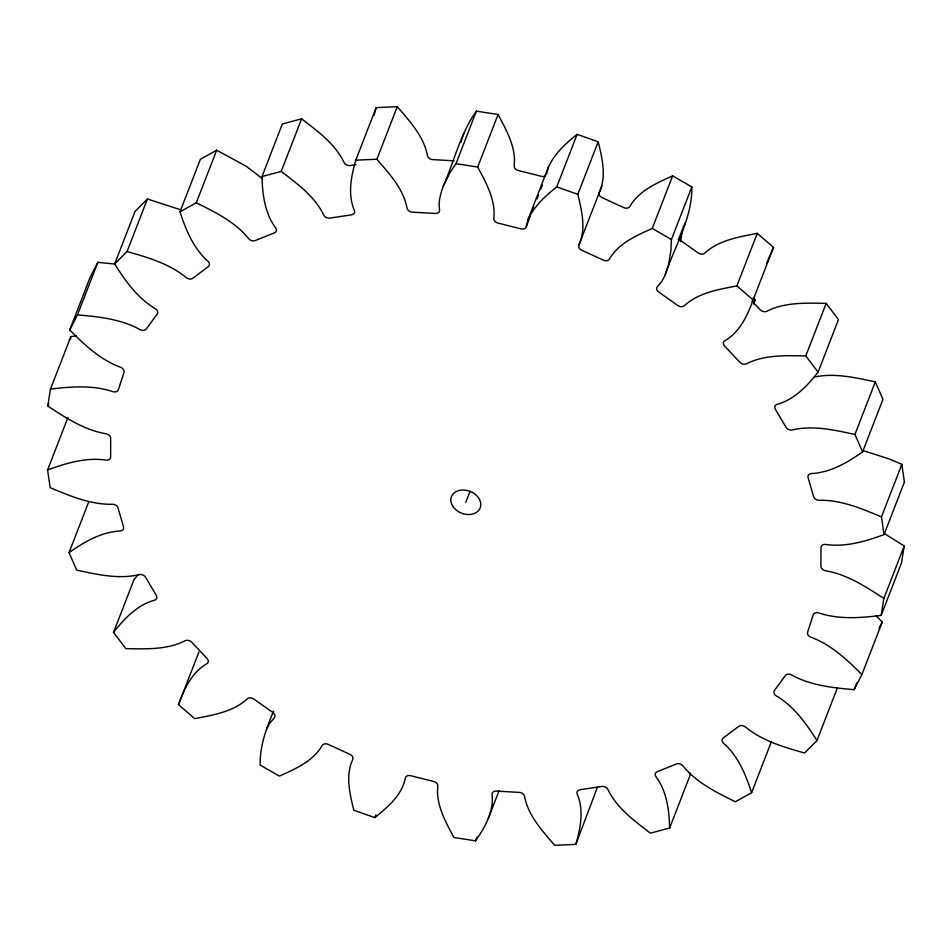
<?xml version="1.0" encoding="UTF-8"?>
<svg xmlns="http://www.w3.org/2000/svg" width="952" height="952" viewBox="0 0 952 952"><rect width="100%" height="100%" fill="white"/><g stroke="black" fill="none" stroke-linecap="round" stroke-linejoin="round"><path stroke-width="1.43" d="M266.56 729.208L269.535 723.52L274.247 717.891A4.843 3.677 21.2 0 0 272.76 712.453L253.934 699.101A4.843 3.677 21.2 0 0 247.33 698.804C233.169 711.906 212.986 715.071 194.72 718.665L178.512 704.611C184.2 689.046 191.828 672.255 206.87 663.746A4.843 3.677 21.2 0 0 206.989 658.415L191.828 642.314A4.843 3.677 21.2 0 0 185.212 640.732C167.016 649.99 145.692 648.966 125.831 648.633L113.538 632.402C124.248 618.693 137.207 604.913 154.533 600.224A4.843 3.677 21.2 0 0 156.247 595.309L145.644 577.388A4.843 3.677 21.2 0 0 139.385 574.603C118.619 579.506 97.104 574.484 76.684 570.105L69.044 552.636C84.216 541.95 101.305 531.906 120.297 531.002A4.843 3.677 21.2 0 0 123.498 526.801L118.06 508.094A4.843 3.677 21.2 0 0 112.538 504.274C90.69 504.75 69.948 495.968 50.158 487.638L47.6 469.943C66.176 463.124 86.18 457.174 106.136 460.113A4.843 3.677 21.2 0 0 110.646 456.853L110.694 438.467A4.843 3.677 21.2 0 0 106.219 433.826C84.633 430.149 65.712 417.952 47.79 406.016L50.468 389.13C71.114 386.607 92.844 384.858 112.883 391.677A4.843 3.677 21.2 0 0 118.429 389.558L123.962 372.553A4.843 3.677 21.2 0 0 120.797 367.365C100.662 360.023 84.585 344.922 69.722 329.987L77.469 314.886C98.818 316.707 121.094 319.075 140.134 329.666A4.843 3.677 21.2 0 0 146.406 328.809L157.104 314.172A4.843 3.677 21.2 0 0 155.426 308.734C137.695 298.345 125.414 281.042 114.668 263.978L127.044 251.542C147.762 257.421 169.456 263.668 186.318 277.686A4.843 3.677 21.2 0 0 192.935 278.151L208.179 266.715A4.843 3.677 21.2 0 0 208.095 261.36C193.482 248.567 185.842 229.896 180.011 211.82L196.302 202.764C215.2 212.213 235.275 221.923 248.734 238.762A4.843 3.677 21.2 0 0 255.338 240.499L274.224 232.954A4.843 3.677 21.2 0 0 275.747 227.98C264.739 213.367 262.478 194.291 261.978 176.536L281.221 171.396C297.286 183.724 314.803 196.421 323.775 215.152A4.843 3.677 21.2 0 0 329.963 218.079L351.407 214.855A4.843 3.677 21.2 0 0 354.43 210.547C347.516 194.517 351.133 176.322 355.786 160.174L376.873 159.246C389.32 173.68 403.458 188.877 407.075 208.226A4.843 3.677 21.2 0 0 412.49 212.165L435.243 213.45A4.843 3.677 21.2 0 0 439.598 210.059C438.17 201.812 440.538 193.732 443.311 186.033C454.413 161.197 460.197 133.482 476.369 111.158L498.075 114.49L477.69 167.04C486.032 182.772 495.909 199.956 493.779 218.389A4.843 3.677 21.2 0 0 498.11 223.113L520.851 228.825A4.843 3.677 21.2 0 0 526.289 226.564L528.051 219.579L548.435 167.028C554.564 153.617 565.738 143.347 577.138 134.363L598.201 141.777C602.14 158.091 606.769 176.536 599.248 192.506A4.843 3.677 21.2 0 0 602.235 197.73L623.643 207.548A4.843 3.677 21.2 0 0 629.843 206.536C638.792 190.674 656.785 183.093 672.624 175.894L691.818 186.949L671.434 239.499L670.946 250.388L668.459 265.239L665.055 275.342L662.08 281.03L657.368 286.671A4.843 3.677 21.2 0 0 658.855 292.109L677.681 305.449A4.843 3.677 21.2 0 0 684.286 305.747C698.447 292.645 718.629 289.479 736.896 285.886L753.103 299.94C747.415 315.505 739.787 332.296 724.746 340.804A4.843 3.677 21.2 0 0 724.639 346.135L739.787 362.236A4.843 3.677 21.2 0 0 746.416 363.819C764.599 354.56 785.936 355.584 805.785 355.917L818.077 372.149C807.379 385.857 794.408 399.65 777.082 404.338A4.843 3.677 21.2 0 0 775.368 409.241L785.971 427.162A4.843 3.677 21.2 0 0 792.231 429.947C812.996 425.044 834.523 430.066 854.932 434.445L862.572 451.914C847.399 462.601 830.311 472.644 811.318 473.549A4.843 3.677 21.2 0 0 808.117 477.761L813.555 496.456A4.843 3.677 21.2 0 0 819.077 500.276C840.937 499.8 861.679 508.582 881.457 516.912L884.015 534.607C865.439 541.426 845.447 547.376 825.479 544.437A4.843 3.677 21.2 0 0 820.981 547.697L820.922 566.083A4.843 3.677 21.2 0 0 825.396 570.724C846.982 574.401 865.903 586.599 883.825 598.534L881.147 615.42C860.501 617.943 838.771 619.692 818.732 612.874A4.843 3.677 21.2 0 0 813.187 614.992L807.653 632.009A4.843 3.677 21.2 0 0 810.818 637.186C830.953 644.54 847.03 659.629 861.893 674.563L854.146 689.664C832.798 687.844 810.521 685.476 791.481 674.885A4.843 3.677 21.2 0 0 785.21 675.741L774.511 690.39A4.843 3.677 21.2 0 0 776.189 695.817C793.92 706.206 806.201 723.508 816.959 740.573L804.571 753.008C783.853 747.13 762.159 740.882 745.297 726.864A4.843 3.677 21.2 0 0 738.681 726.412L723.437 737.836A4.843 3.677 21.2 0 0 723.52 743.191C738.145 755.983 745.773 774.654 751.604 792.742L735.313 801.786C716.416 792.338 696.34 782.627 682.881 765.789A4.843 3.677 21.2 0 0 676.277 764.051L657.392 771.596A4.843 3.677 21.2 0 0 655.868 776.57C666.876 791.195 669.137 810.259 669.637 828.026L650.394 833.167C634.329 820.826 616.813 808.129 607.84 789.398A4.843 3.677 21.2 0 0 601.652 786.471L580.208 789.696A4.843 3.677 21.2 0 0 577.186 794.004C584.1 810.033 580.482 828.24 575.841 844.376L554.742 845.305C542.295 830.87 528.158 815.674 524.54 796.324A4.843 3.677 21.2 0 0 519.126 792.385L496.373 791.1A4.843 3.677 21.2 0 0 492.017 794.492C494.231 811.497 484.747 827.288 475.631 840.842L453.925 837.51C445.584 821.79 435.707 804.595 437.837 786.162A4.843 3.677 21.2 0 0 433.505 781.437L410.764 775.725A4.843 3.677 21.2 0 0 405.326 777.986C402.113 795.11 387.654 807.129 374.862 817.637L353.799 810.223C349.86 793.908 345.231 775.463 352.752 759.494A4.843 3.677 21.2 0 0 349.765 754.27L328.357 744.452A4.843 3.677 21.2 0 0 322.157 745.464C313.208 761.326 295.215 768.907 279.376 776.106L260.182 765.051C259.729 746.189 266.262 728.328 273.533 711.227M691.818 186.949C692.378 218.532 674.552 246.211 665.055 275.342M70.4 339.388L70.853 336.58L76.6 335.889M884.229 533.465L904.21 545.984L901.532 562.87L881.147 615.42M680.525 241.653L682.655 228.908L678.359 239.975M546.674 174.014L548.435 167.028M374.017 115.347L376.159 107.624L397.258 106.695C409.705 121.13 423.842 136.326 427.46 155.676A4.843 3.677 21.2 0 0 432.874 159.615L454.199 160.817M597.642 786.673L575.841 844.376M460.887 142.395L463.695 133.482M679.24 239.547L698.066 252.899A4.843 3.677 21.2 0 0 704.67 253.196C718.831 240.094 739.014 236.929 757.28 233.335L773.488 247.389L766.586 263.395M69.722 329.987L90.107 277.437L97.854 262.335L115.561 264.132M77.469 314.886L97.854 262.335M50.468 389.13L70.853 336.58M47.79 406.016L48.873 403.255M114.668 263.978L135.041 211.427L147.429 198.992L179.452 209.38M127.044 251.542L147.429 198.992M47.6 469.943L67.985 417.392M180.011 211.82L200.396 159.258L216.687 150.214L246.128 166.207L262.383 178.667M196.302 202.764L216.687 150.214M69.044 552.636L88.881 501.466M261.978 176.536L282.363 123.974L301.605 118.833C317.67 131.174 335.187 143.871 344.16 162.602A4.843 3.677 21.2 0 0 350.348 165.529L356.072 164.66M281.221 171.396L301.605 118.833M113.538 632.402L133.923 579.851L138.159 574.544M355.786 160.174L376.159 107.624M376.873 159.246L397.258 106.695M178.512 704.611L198.897 652.061M443.311 186.033L450.01 172.669L455.984 163.708L476.369 111.158M526.289 226.564L530.038 216.877M532.192 211.344L533.798 207.203M537.011 198.909L538.618 194.755M540.772 189.222L542.378 185.069M528.051 219.579C534.179 206.167 545.353 195.898 556.753 186.913L577.138 134.363M672.624 175.894L652.239 228.444C636.4 235.656 618.407 243.236 609.458 259.087A4.843 3.677 21.2 0 1 603.259 260.098L581.851 250.281A4.843 3.677 21.2 0 1 578.864 245.057C586.384 229.087 581.755 210.642 577.816 194.327L598.201 141.777M465.814 502.275L470.098 491.208M578.864 245.057L601.926 185.842M374.862 817.637L375.933 814.876M475.631 840.842L477.25 836.701M488.305 818.518L499.026 790.85M736.896 285.886L757.28 233.335M753.103 299.94L773.488 247.389M753.508 304.164L755.114 300.023L753.258 297.69M805.785 355.917L826.169 303.367C806.308 303.034 784.983 302.01 766.788 311.268A4.843 3.677 21.2 0 1 760.172 309.686L752.092 301.094M818.077 372.149L838.462 319.598L826.169 303.367M669.637 828.026L690.021 775.463L689.914 772.715M854.932 434.445L875.316 381.895C855.36 377.635 834.357 372.672 814.019 377.111M862.572 451.914L882.956 399.364L875.316 381.895M751.604 792.742L771.453 741.572M881.457 516.912L901.841 464.362L888.918 458.828L863.523 450.736M884.015 534.607L904.4 482.057L901.841 464.362M816.959 740.573L837.332 688.022M883.825 598.534L904.21 545.984M854.146 689.664L856.836 682.751M861.893 674.563L882.278 622.013L876.03 615.742M879.053 628.296L882.278 622.013M683.06 227.338L685.44 222.792M753.806 302.141L755.114 300.023M455.984 163.708L477.69 167.04M556.753 186.913L577.816 194.327M652.239 228.444L671.434 239.499M498.075 114.49C506.416 130.21 516.293 147.405 514.163 165.838A4.843 3.677 21.2 0 0 518.495 170.563L541.236 176.275A4.843 3.677 21.2 0 0 545.651 175.632M452.95 506.523A15.434 11.698 21.2 0 0 478.927 510.105A15.434 11.698 21.2 0 0 465.54 490.197A15.434 11.698 21.2 0 0 452.95 506.523"/></g></svg>
